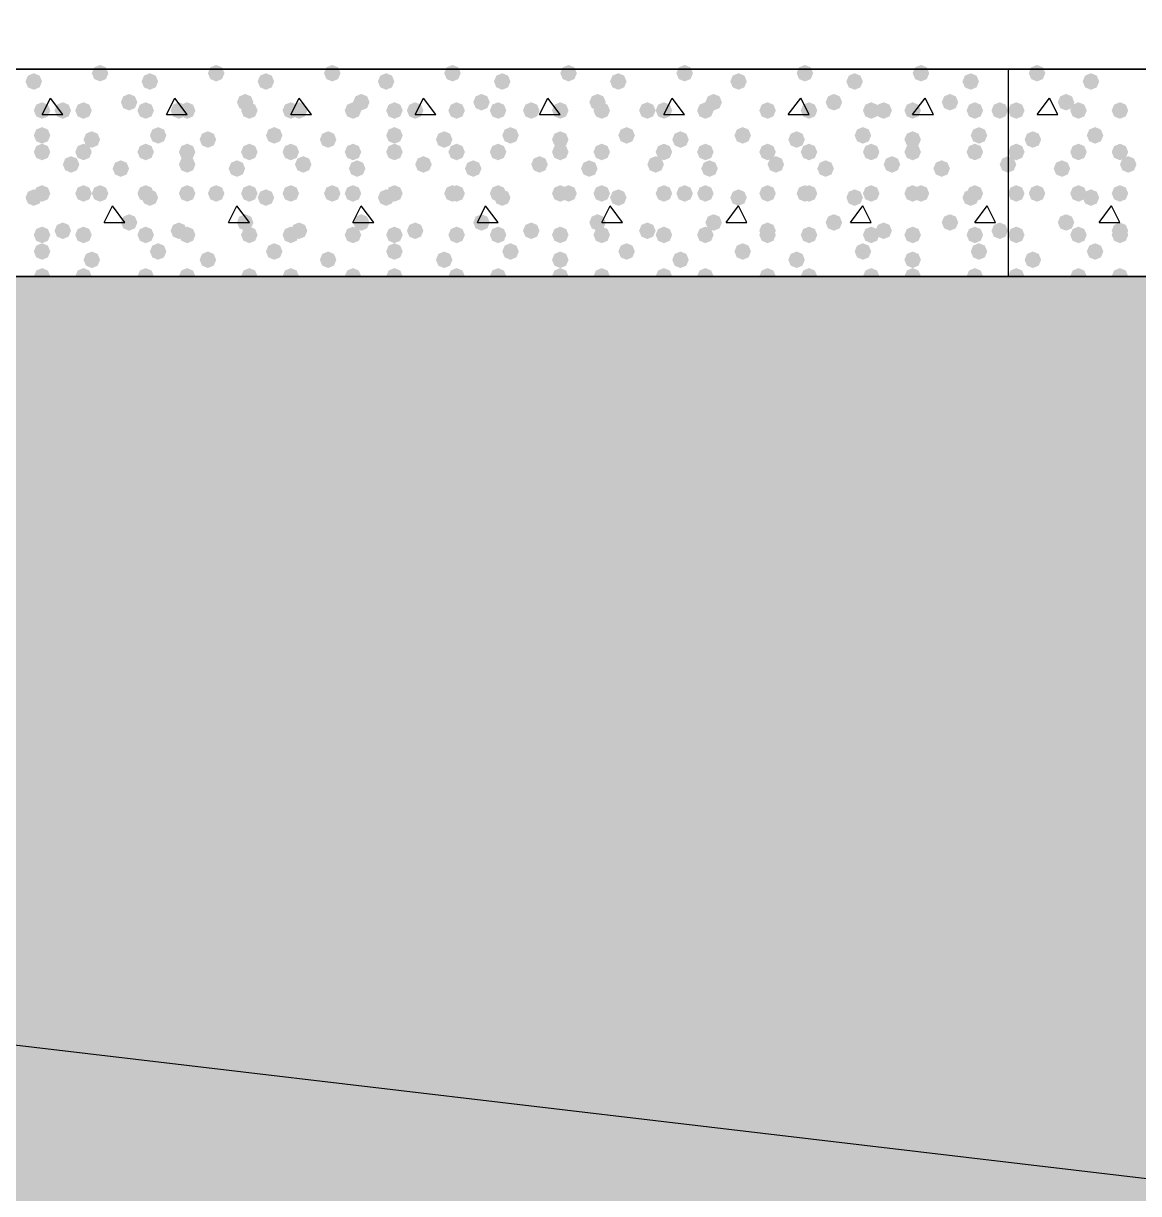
# Model space of a CAD drawing. Header units: millimetres. Extents: x 0 to 420, y 0 to 297.
# Drawn here: x 106.28 to 117.67, y 117.55 to 129.5 of the extents above; entities that cross this region are included whole.
import ezdxf

# ---------------------------------------------------------------- set-up
doc = ezdxf.new("R2010")
doc.units = ezdxf.units.MM
doc.layers.get('0').update_dxf_attribs({"linetype": 'CONTINUOUS'})

msp = doc.modelspace()

# ---------------------------------------------------------------- hatches: boundary and pattern name
at = {"true_color": 0x000008}
for points in [[(107.145667, 128.989667), (107.120796, 128.929871), (107.061, 128.905), (107.001204, 128.929871), (106.976333, 128.989667), (107.001204, 129.049462), (107.061, 129.074333), (107.120796, 129.049463)], [(108.331, 128.989667), (108.306129, 128.929871), (108.246333, 128.905), (108.186537, 128.929871), (108.161667, 128.989667), (108.186537, 129.049462), (108.246333, 129.074333), (108.306129, 129.049463)], [(109.516333, 128.989667), (109.491463, 128.929871), (109.431667, 128.905), (109.371871, 128.929871), (109.347, 128.989667), (109.371871, 129.049462), (109.431667, 129.074333), (109.491462, 129.049463)], [(110.744, 128.989667), (110.719129, 128.929871), (110.659333, 128.905), (110.599538, 128.929871), (110.574667, 128.989667), (110.599537, 129.049462), (110.659333, 129.074333), (110.719129, 129.049463)], [(111.929333, 128.989667), (111.904462, 128.929871), (111.844667, 128.905), (111.784871, 128.929871), (111.76, 128.989667), (111.784871, 129.049462), (111.844667, 129.074333), (111.904462, 129.049463)], [(113.114667, 128.989667), (113.089796, 128.929871), (113.03, 128.905), (112.970204, 128.929871), (112.945333, 128.989667), (112.970204, 129.049462), (113.03, 129.074333), (113.089796, 129.049463)], [(114.342333, 128.989667), (114.317463, 128.929871), (114.257667, 128.905), (114.197871, 128.929871), (114.173, 128.989667), (114.197871, 129.049462), (114.257667, 129.074333), (114.317462, 129.049463)], [(115.527667, 128.989667), (115.502796, 128.929871), (115.443, 128.905), (115.383204, 128.929871), (115.358333, 128.989667), (115.383204, 129.049462), (115.443, 129.074333), (115.502796, 129.049463)], [(106.468333, 128.905), (106.443463, 128.845204), (106.383667, 128.820333), (106.323871, 128.845204), (106.299, 128.905), (106.323871, 128.964796), (106.383667, 128.989667), (106.443462, 128.964796)], [(107.653667, 128.905), (107.628796, 128.845204), (107.569, 128.820333), (107.509204, 128.845204), (107.484333, 128.905), (107.509204, 128.964796), (107.569, 128.989667), (107.628796, 128.964796)], [(108.839, 128.905), (108.814129, 128.845204), (108.754333, 128.820333), (108.694538, 128.845204), (108.669667, 128.905), (108.694537, 128.964796), (108.754333, 128.989667), (108.814129, 128.964796)], [(110.066667, 128.905), (110.041796, 128.845204), (109.982, 128.820333), (109.922204, 128.845204), (109.897333, 128.905), (109.922204, 128.964796), (109.982, 128.989667), (110.041796, 128.964796)], [(111.252, 128.905), (111.227129, 128.845204), (111.167333, 128.820333), (111.107538, 128.845204), (111.082667, 128.905), (111.107537, 128.964796), (111.167333, 128.989667), (111.227129, 128.964796)], [(112.437333, 128.905), (112.412463, 128.845204), (112.352667, 128.820333), (112.292871, 128.845204), (112.268, 128.905), (112.292871, 128.964796), (112.352667, 128.989667), (112.412462, 128.964796)], [(113.665, 128.905), (113.640129, 128.845204), (113.580333, 128.820333), (113.520538, 128.845204), (113.495667, 128.905), (113.520537, 128.964796), (113.580333, 128.989667), (113.640129, 128.964796)], [(114.850333, 128.905), (114.825463, 128.845204), (114.765667, 128.820333), (114.705871, 128.845204), (114.681, 128.905), (114.705871, 128.964796), (114.765667, 128.989667), (114.825462, 128.964796)], [(116.035667, 128.905), (116.010796, 128.845204), (115.951, 128.820333), (115.891204, 128.845204), (115.866333, 128.905), (115.891204, 128.964796), (115.951, 128.989667), (116.010796, 128.964796)], [(106.553, 128.608667), (106.528129, 128.548871), (106.468333, 128.524), (106.408537, 128.548871), (106.383667, 128.608667), (106.408537, 128.668462), (106.468333, 128.693333), (106.528129, 128.668463)], [(106.764667, 128.608667), (106.739796, 128.548871), (106.68, 128.524), (106.620204, 128.548871), (106.595333, 128.608667), (106.620204, 128.668462), (106.68, 128.693333), (106.739796, 128.668463)], [(106.976333, 128.608667), (106.951462, 128.548871), (106.891667, 128.524), (106.831871, 128.548871), (106.807, 128.608667), (106.831871, 128.668462), (106.891667, 128.693333), (106.951462, 128.668463)], [(107.442, 128.693333), (107.417129, 128.633537), (107.357333, 128.608667), (107.297538, 128.633537), (107.272667, 128.693333), (107.297537, 128.753129), (107.357333, 128.778), (107.417129, 128.753129)], [(107.611333, 128.608667), (107.586463, 128.548871), (107.526667, 128.524), (107.466871, 128.548871), (107.442, 128.608667), (107.466871, 128.668462), (107.526667, 128.693333), (107.586462, 128.668463)], [(107.95, 128.608667), (107.925129, 128.548871), (107.865333, 128.524), (107.805538, 128.548871), (107.780667, 128.608667), (107.805537, 128.668462), (107.865333, 128.693333), (107.925129, 128.668463)], [(108.034667, 128.608667), (108.009796, 128.548871), (107.95, 128.524), (107.890204, 128.548871), (107.865333, 128.608667), (107.890204, 128.668462), (107.95, 128.693333), (108.009796, 128.668463)], [(108.627333, 128.693333), (108.602463, 128.633537), (108.542667, 128.608667), (108.482871, 128.633537), (108.458, 128.693333), (108.482871, 128.753129), (108.542667, 128.778), (108.602462, 128.753129)], [(108.669667, 128.608667), (108.644796, 128.548871), (108.585, 128.524), (108.525204, 128.548871), (108.500333, 128.608667), (108.525204, 128.668462), (108.585, 128.693333), (108.644796, 128.668463)], [(109.093, 128.608667), (109.068129, 128.548871), (109.008333, 128.524), (108.948538, 128.548871), (108.923667, 128.608667), (108.948537, 128.668462), (109.008333, 128.693333), (109.068129, 128.668463)], [(109.177667, 128.608667), (109.152796, 128.548871), (109.093, 128.524), (109.033204, 128.548871), (109.008333, 128.608667), (109.033204, 128.668462), (109.093, 128.693333), (109.152796, 128.668463)], [(109.728, 128.608667), (109.703129, 128.548871), (109.643333, 128.524), (109.583537, 128.548871), (109.558667, 128.608667), (109.583537, 128.668462), (109.643333, 128.693333), (109.703129, 128.668463)], [(109.812667, 128.693333), (109.787796, 128.633537), (109.728, 128.608667), (109.668204, 128.633537), (109.643333, 128.693333), (109.668204, 128.753129), (109.728, 128.778), (109.787796, 128.753129)], [(110.151333, 128.608667), (110.126462, 128.548871), (110.066667, 128.524), (110.006871, 128.548871), (109.982, 128.608667), (110.006871, 128.668462), (110.066667, 128.693333), (110.126462, 128.668463)], [(110.363, 128.608667), (110.338129, 128.548871), (110.278333, 128.524), (110.218538, 128.548871), (110.193667, 128.608667), (110.218537, 128.668462), (110.278333, 128.693333), (110.338129, 128.668463)], [(110.786333, 128.608667), (110.761462, 128.548871), (110.701667, 128.524), (110.641871, 128.548871), (110.617, 128.608667), (110.641871, 128.668462), (110.701667, 128.693333), (110.761462, 128.668463)], [(111.040333, 128.693333), (111.015463, 128.633537), (110.955667, 128.608667), (110.895871, 128.633537), (110.871, 128.693333), (110.895871, 128.753129), (110.955667, 128.778), (111.015462, 128.753129)], [(111.209667, 128.608667), (111.184796, 128.548871), (111.125, 128.524), (111.065204, 128.548871), (111.040333, 128.608667), (111.065204, 128.668462), (111.125, 128.693333), (111.184796, 128.668463)], [(111.548333, 128.608667), (111.523463, 128.548871), (111.463667, 128.524), (111.403871, 128.548871), (111.379, 128.608667), (111.403871, 128.668462), (111.463667, 128.693333), (111.523462, 128.668463)], [(111.844667, 128.608667), (111.819796, 128.548871), (111.76, 128.524), (111.700204, 128.548871), (111.675333, 128.608667), (111.700204, 128.668462), (111.76, 128.693333), (111.819796, 128.668463)], [(112.225667, 128.693333), (112.200796, 128.633537), (112.141, 128.608667), (112.081204, 128.633537), (112.056333, 128.693333), (112.081204, 128.753129), (112.141, 128.778), (112.200796, 128.753129)], [(112.268, 128.608667), (112.243129, 128.548871), (112.183333, 128.524), (112.123538, 128.548871), (112.098667, 128.608667), (112.123537, 128.668462), (112.183333, 128.693333), (112.243129, 128.668463)], [(112.733667, 128.608667), (112.708796, 128.548871), (112.649, 128.524), (112.589204, 128.548871), (112.564333, 128.608667), (112.589204, 128.668462), (112.649, 128.693333), (112.708796, 128.668463)], [(112.903, 128.608667), (112.878129, 128.548871), (112.818333, 128.524), (112.758537, 128.548871), (112.733667, 128.608667), (112.758537, 128.668462), (112.818333, 128.693333), (112.878129, 128.668463)], [(113.326333, 128.608667), (113.301463, 128.548871), (113.241667, 128.524), (113.181871, 128.548871), (113.157, 128.608667), (113.181871, 128.668462), (113.241667, 128.693333), (113.301462, 128.668463)], [(113.411, 128.693333), (113.386129, 128.633537), (113.326333, 128.608667), (113.266537, 128.633537), (113.241667, 128.693333), (113.266537, 128.753129), (113.326333, 128.778), (113.386129, 128.753129)], [(113.961333, 128.608667), (113.936462, 128.548871), (113.876667, 128.524), (113.816871, 128.548871), (113.792, 128.608667), (113.816871, 128.668462), (113.876667, 128.693333), (113.936462, 128.668463)], [(113.961333, 128.608667), (113.936462, 128.548871), (113.876667, 128.524), (113.816871, 128.548871), (113.792, 128.608667), (113.816871, 128.668462), (113.876667, 128.693333), (113.936462, 128.668463)], [(114.384667, 128.608667), (114.359796, 128.548871), (114.3, 128.524), (114.240204, 128.548871), (114.215333, 128.608667), (114.240204, 128.668462), (114.3, 128.693333), (114.359796, 128.668463)], [(114.638667, 128.693333), (114.613796, 128.633537), (114.554, 128.608667), (114.494204, 128.633537), (114.469333, 128.693333), (114.494204, 128.753129), (114.554, 128.778), (114.613796, 128.753129)], [(115.019667, 128.608667), (114.994796, 128.548871), (114.935, 128.524), (114.875204, 128.548871), (114.850333, 128.608667), (114.875204, 128.668462), (114.935, 128.693333), (114.994796, 128.668463)], [(115.146667, 128.608667), (115.121796, 128.548871), (115.062, 128.524), (115.002204, 128.548871), (114.977333, 128.608667), (115.002204, 128.668462), (115.062, 128.693333), (115.121796, 128.668463)], [(115.443, 128.608667), (115.418129, 128.548871), (115.358333, 128.524), (115.298537, 128.548871), (115.273667, 128.608667), (115.298537, 128.668462), (115.358333, 128.693333), (115.418129, 128.668463)], [(115.824, 128.693333), (115.799129, 128.633537), (115.739333, 128.608667), (115.679538, 128.633537), (115.654667, 128.693333), (115.679537, 128.753129), (115.739333, 128.778), (115.799129, 128.753129)], [(116.078, 128.608667), (116.053129, 128.548871), (115.993333, 128.524), (115.933538, 128.548871), (115.908667, 128.608667), (115.933537, 128.668462), (115.993333, 128.693333), (116.053129, 128.668463)], [(116.332, 128.608667), (116.307129, 128.548871), (116.247333, 128.524), (116.187538, 128.548871), (116.162667, 128.608667), (116.187537, 128.668462), (116.247333, 128.693333), (116.307129, 128.668463)], [(106.553, 128.354667), (106.528129, 128.294871), (106.468333, 128.27), (106.408537, 128.294871), (106.383667, 128.354667), (106.408537, 128.414462), (106.468333, 128.439333), (106.528129, 128.414463)], [(107.738333, 128.354667), (107.713463, 128.294871), (107.653667, 128.27), (107.593871, 128.294871), (107.569, 128.354667), (107.593871, 128.414462), (107.653667, 128.439333), (107.713462, 128.414463)], [(108.923667, 128.354667), (108.898796, 128.294871), (108.839, 128.27), (108.779204, 128.294871), (108.754333, 128.354667), (108.779204, 128.414462), (108.839, 128.439333), (108.898796, 128.414463)], [(110.151333, 128.354667), (110.126462, 128.294871), (110.066667, 128.27), (110.006871, 128.294871), (109.982, 128.354667), (110.006871, 128.414462), (110.066667, 128.439333), (110.126462, 128.414463)], [(111.336667, 128.354667), (111.311796, 128.294871), (111.252, 128.27), (111.192204, 128.294871), (111.167333, 128.354667), (111.192204, 128.414462), (111.252, 128.439333), (111.311796, 128.414463)], [(112.522, 128.354667), (112.497129, 128.294871), (112.437333, 128.27), (112.377538, 128.294871), (112.352667, 128.354667), (112.377537, 128.414462), (112.437333, 128.439333), (112.497129, 128.414463)], [(113.707333, 128.354667), (113.682463, 128.294871), (113.622667, 128.27), (113.562871, 128.294871), (113.538, 128.354667), (113.562871, 128.414462), (113.622667, 128.439333), (113.682462, 128.414463)], [(114.935, 128.354667), (114.910129, 128.294871), (114.850333, 128.27), (114.790538, 128.294871), (114.765667, 128.354667), (114.790537, 128.414462), (114.850333, 128.439333), (114.910129, 128.414463)], [(116.120333, 128.354667), (116.095463, 128.294871), (116.035667, 128.27), (115.975871, 128.294871), (115.951, 128.354667), (115.975871, 128.414462), (116.035667, 128.439333), (116.095462, 128.414463)], [(107.061, 128.312333), (107.036129, 128.252537), (106.976333, 128.227667), (106.916537, 128.252537), (106.891667, 128.312333), (106.916537, 128.372129), (106.976333, 128.397), (107.036129, 128.372129)], [(108.246333, 128.312333), (108.221463, 128.252537), (108.161667, 128.227667), (108.101871, 128.252537), (108.077, 128.312333), (108.101871, 128.372129), (108.161667, 128.397), (108.221462, 128.372129)], [(109.474, 128.312333), (109.449129, 128.252537), (109.389333, 128.227667), (109.329538, 128.252537), (109.304667, 128.312333), (109.329537, 128.372129), (109.389333, 128.397), (109.449129, 128.372129)], [(110.659333, 128.312333), (110.634462, 128.252537), (110.574667, 128.227667), (110.514871, 128.252537), (110.49, 128.312333), (110.514871, 128.372129), (110.574667, 128.397), (110.634462, 128.372129)], [(111.844667, 128.312333), (111.819796, 128.252537), (111.76, 128.227667), (111.700204, 128.252537), (111.675333, 128.312333), (111.700204, 128.372129), (111.76, 128.397), (111.819796, 128.372129)], [(113.072333, 128.312333), (113.047463, 128.252537), (112.987667, 128.227667), (112.927871, 128.252537), (112.903, 128.312333), (112.927871, 128.372129), (112.987667, 128.397), (113.047462, 128.372129)], [(114.257667, 128.312333), (114.232796, 128.252537), (114.173, 128.227667), (114.113204, 128.252537), (114.088333, 128.312333), (114.113204, 128.372129), (114.173, 128.397), (114.232796, 128.372129)], [(115.443, 128.312333), (115.418129, 128.252537), (115.358333, 128.227667), (115.298537, 128.252537), (115.273667, 128.312333), (115.298537, 128.372129), (115.358333, 128.397), (115.418129, 128.372129)], [(106.553, 128.185333), (106.528129, 128.125538), (106.468333, 128.100667), (106.408537, 128.125538), (106.383667, 128.185333), (106.408537, 128.245129), (106.468333, 128.27), (106.528129, 128.245129)], [(106.976333, 128.185333), (106.951462, 128.125538), (106.891667, 128.100667), (106.831871, 128.125538), (106.807, 128.185333), (106.831871, 128.245129), (106.891667, 128.27), (106.951462, 128.245129)], [(107.611333, 128.185333), (107.586463, 128.125538), (107.526667, 128.100667), (107.466871, 128.125538), (107.442, 128.185333), (107.466871, 128.245129), (107.526667, 128.27), (107.586462, 128.245129)], [(108.034667, 128.185333), (108.009796, 128.125538), (107.95, 128.100667), (107.890204, 128.125538), (107.865333, 128.185333), (107.890204, 128.245129), (107.95, 128.27), (108.009796, 128.245129)], [(108.669667, 128.185333), (108.644796, 128.125538), (108.585, 128.100667), (108.525204, 128.125538), (108.500333, 128.185333), (108.525204, 128.245129), (108.585, 128.27), (108.644796, 128.245129)], [(109.093, 128.185333), (109.068129, 128.125538), (109.008333, 128.100667), (108.948538, 128.125538), (108.923667, 128.185333), (108.948537, 128.245129), (109.008333, 128.27), (109.068129, 128.245129)], [(109.728, 128.185333), (109.703129, 128.125538), (109.643333, 128.100667), (109.583537, 128.125538), (109.558667, 128.185333), (109.583537, 128.245129), (109.643333, 128.27), (109.703129, 128.245129)], [(110.151333, 128.185333), (110.126462, 128.125538), (110.066667, 128.100667), (110.006871, 128.125538), (109.982, 128.185333), (110.006871, 128.245129), (110.066667, 128.27), (110.126462, 128.245129)], [(110.786333, 128.185333), (110.761462, 128.125538), (110.701667, 128.100667), (110.641871, 128.125538), (110.617, 128.185333), (110.641871, 128.245129), (110.701667, 128.27), (110.761462, 128.245129)], [(111.209667, 128.185333), (111.184796, 128.125538), (111.125, 128.100667), (111.065204, 128.125538), (111.040333, 128.185333), (111.065204, 128.245129), (111.125, 128.27), (111.184796, 128.245129)], [(111.844667, 128.185333), (111.819796, 128.125538), (111.76, 128.100667), (111.700204, 128.125538), (111.675333, 128.185333), (111.700204, 128.245129), (111.76, 128.27), (111.819796, 128.245129)], [(112.268, 128.185333), (112.243129, 128.125538), (112.183333, 128.100667), (112.123538, 128.125538), (112.098667, 128.185333), (112.123537, 128.245129), (112.183333, 128.27), (112.243129, 128.245129)], [(112.903, 128.185333), (112.878129, 128.125538), (112.818333, 128.100667), (112.758537, 128.125538), (112.733667, 128.185333), (112.758537, 128.245129), (112.818333, 128.27), (112.878129, 128.245129)], [(113.326333, 128.185333), (113.301463, 128.125538), (113.241667, 128.100667), (113.181871, 128.125538), (113.157, 128.185333), (113.181871, 128.245129), (113.241667, 128.27), (113.301462, 128.245129)], [(113.961333, 128.185333), (113.936462, 128.125538), (113.876667, 128.100667), (113.816871, 128.125538), (113.792, 128.185333), (113.816871, 128.245129), (113.876667, 128.27), (113.936462, 128.245129)], [(114.384667, 128.185333), (114.359796, 128.125538), (114.3, 128.100667), (114.240204, 128.125538), (114.215333, 128.185333), (114.240204, 128.245129), (114.3, 128.27), (114.359796, 128.245129)], [(115.019667, 128.185333), (114.994796, 128.125538), (114.935, 128.100667), (114.875204, 128.125538), (114.850333, 128.185333), (114.875204, 128.245129), (114.935, 128.27), (114.994796, 128.245129)], [(115.443, 128.185333), (115.418129, 128.125538), (115.358333, 128.100667), (115.298537, 128.125538), (115.273667, 128.185333), (115.298537, 128.245129), (115.358333, 128.27), (115.418129, 128.245129)], [(116.078, 128.185333), (116.053129, 128.125538), (115.993333, 128.100667), (115.933538, 128.125538), (115.908667, 128.185333), (115.933537, 128.245129), (115.993333, 128.27), (116.053129, 128.245129)], [(106.849333, 128.058333), (106.824462, 127.998538), (106.764667, 127.973667), (106.704871, 127.998538), (106.68, 128.058333), (106.704871, 128.118129), (106.764667, 128.143), (106.824462, 128.118129)], [(107.357333, 128.016), (107.332463, 127.956204), (107.272667, 127.931333), (107.212871, 127.956204), (107.188, 128.016), (107.212871, 128.075796), (107.272667, 128.100667), (107.332462, 128.075796)], [(108.034667, 128.058333), (108.009796, 127.998538), (107.95, 127.973667), (107.890204, 127.998538), (107.865333, 128.058333), (107.890204, 128.118129), (107.95, 128.143), (108.009796, 128.118129)], [(108.542667, 128.016), (108.517796, 127.956204), (108.458, 127.931333), (108.398204, 127.956204), (108.373333, 128.016), (108.398204, 128.075796), (108.458, 128.100667), (108.517796, 128.075796)], [(109.22, 128.058333), (109.195129, 127.998538), (109.135333, 127.973667), (109.075538, 127.998538), (109.050667, 128.058333), (109.075537, 128.118129), (109.135333, 128.143), (109.195129, 128.118129)], [(109.770333, 128.016), (109.745463, 127.956204), (109.685667, 127.931333), (109.625871, 127.956204), (109.601, 128.016), (109.625871, 128.075796), (109.685667, 128.100667), (109.745462, 128.075796)], [(110.447667, 128.058333), (110.422796, 127.998538), (110.363, 127.973667), (110.303204, 127.998538), (110.278333, 128.058333), (110.303204, 128.118129), (110.363, 128.143), (110.422796, 128.118129)], [(110.955667, 128.016), (110.930796, 127.956204), (110.871, 127.931333), (110.811204, 127.956204), (110.786333, 128.016), (110.811204, 128.075796), (110.871, 128.100667), (110.930796, 128.075796)], [(111.633, 128.058333), (111.608129, 127.998538), (111.548333, 127.973667), (111.488537, 127.998538), (111.463667, 128.058333), (111.488537, 128.118129), (111.548333, 128.143), (111.608129, 128.118129)], [(112.141, 128.016), (112.116129, 127.956204), (112.056333, 127.931333), (111.996537, 127.956204), (111.971667, 128.016), (111.996537, 128.075796), (112.056333, 128.100667), (112.116129, 128.075796)], [(112.818333, 128.058333), (112.793463, 127.998538), (112.733667, 127.973667), (112.673871, 127.998538), (112.649, 128.058333), (112.673871, 128.118129), (112.733667, 128.143), (112.793462, 128.118129)], [(113.368667, 128.016), (113.343796, 127.956204), (113.284, 127.931333), (113.224204, 127.956204), (113.199333, 128.016), (113.224204, 128.075796), (113.284, 128.100667), (113.343796, 128.075796)], [(114.046, 128.058333), (114.021129, 127.998538), (113.961333, 127.973667), (113.901537, 127.998538), (113.876667, 128.058333), (113.901537, 128.118129), (113.961333, 128.143), (114.021129, 128.118129)], [(114.554, 128.016), (114.529129, 127.956204), (114.469333, 127.931333), (114.409538, 127.956204), (114.384667, 128.016), (114.409537, 128.075796), (114.469333, 128.100667), (114.529129, 128.075796)], [(115.231333, 128.058333), (115.206463, 127.998538), (115.146667, 127.973667), (115.086871, 127.998538), (115.062, 128.058333), (115.086871, 128.118129), (115.146667, 128.143), (115.206462, 128.118129)], [(115.739333, 128.016), (115.714462, 127.956204), (115.654667, 127.931333), (115.594871, 127.956204), (115.57, 128.016), (115.594871, 128.075796), (115.654667, 128.100667), (115.714462, 128.075796)], [(116.416667, 128.058333), (116.391796, 127.998538), (116.332, 127.973667), (116.272204, 127.998538), (116.247333, 128.058333), (116.272204, 128.118129), (116.332, 128.143), (116.391796, 128.118129)], [(106.553, 127.762), (106.528129, 127.702204), (106.468333, 127.677333), (106.408537, 127.702204), (106.383667, 127.762), (106.408537, 127.821796), (106.468333, 127.846667), (106.528129, 127.821796)], [(106.976333, 127.762), (106.951462, 127.702204), (106.891667, 127.677333), (106.831871, 127.702204), (106.807, 127.762), (106.831871, 127.821796), (106.891667, 127.846667), (106.951462, 127.821796)], [(107.145667, 127.762), (107.120796, 127.702204), (107.061, 127.677333), (107.001204, 127.702204), (106.976333, 127.762), (107.001204, 127.821796), (107.061, 127.846667), (107.120796, 127.821796)], [(107.611333, 127.762), (107.586463, 127.702204), (107.526667, 127.677333), (107.466871, 127.702204), (107.442, 127.762), (107.466871, 127.821796), (107.526667, 127.846667), (107.586462, 127.821796)], [(108.034667, 127.762), (108.009796, 127.702204), (107.95, 127.677333), (107.890204, 127.702204), (107.865333, 127.762), (107.890204, 127.821796), (107.95, 127.846667), (108.009796, 127.821796)], [(108.331, 127.762), (108.306129, 127.702204), (108.246333, 127.677333), (108.186537, 127.702204), (108.161667, 127.762), (108.186537, 127.821796), (108.246333, 127.846667), (108.306129, 127.821796)], [(108.669667, 127.762), (108.644796, 127.702204), (108.585, 127.677333), (108.525204, 127.702204), (108.500333, 127.762), (108.525204, 127.821796), (108.585, 127.846667), (108.644796, 127.821796)], [(109.093, 127.762), (109.068129, 127.702204), (109.008333, 127.677333), (108.948538, 127.702204), (108.923667, 127.762), (108.948537, 127.821796), (109.008333, 127.846667), (109.068129, 127.821796)], [(109.516333, 127.762), (109.491463, 127.702204), (109.431667, 127.677333), (109.371871, 127.702204), (109.347, 127.762), (109.371871, 127.821796), (109.431667, 127.846667), (109.491462, 127.821796)], [(109.728, 127.762), (109.703129, 127.702204), (109.643333, 127.677333), (109.583537, 127.702204), (109.558667, 127.762), (109.583537, 127.821796), (109.643333, 127.846667), (109.703129, 127.821796)], [(110.151333, 127.762), (110.126462, 127.702204), (110.066667, 127.677333), (110.006871, 127.702204), (109.982, 127.762), (110.006871, 127.821796), (110.066667, 127.846667), (110.126462, 127.821796)], [(110.744, 127.762), (110.719129, 127.702204), (110.659333, 127.677333), (110.599538, 127.702204), (110.574667, 127.762), (110.599537, 127.821796), (110.659333, 127.846667), (110.719129, 127.821796)], [(110.786333, 127.762), (110.761462, 127.702204), (110.701667, 127.677333), (110.641871, 127.702204), (110.617, 127.762), (110.641871, 127.821796), (110.701667, 127.846667), (110.761462, 127.821796)], [(111.209667, 127.762), (111.184796, 127.702204), (111.125, 127.677333), (111.065204, 127.702204), (111.040333, 127.762), (111.065204, 127.821796), (111.125, 127.846667), (111.184796, 127.821796)], [(111.844667, 127.762), (111.819796, 127.702204), (111.76, 127.677333), (111.700204, 127.702204), (111.675333, 127.762), (111.700204, 127.821796), (111.76, 127.846667), (111.819796, 127.821796)], [(111.929333, 127.762), (111.904462, 127.702204), (111.844667, 127.677333), (111.784871, 127.702204), (111.76, 127.762), (111.784871, 127.821796), (111.844667, 127.846667), (111.904462, 127.821796)], [(112.268, 127.762), (112.243129, 127.702204), (112.183333, 127.677333), (112.123538, 127.702204), (112.098667, 127.762), (112.123537, 127.821796), (112.183333, 127.846667), (112.243129, 127.821796)], [(112.903, 127.762), (112.878129, 127.702204), (112.818333, 127.677333), (112.758537, 127.702204), (112.733667, 127.762), (112.758537, 127.821796), (112.818333, 127.846667), (112.878129, 127.821796)], [(113.114667, 127.762), (113.089796, 127.702204), (113.03, 127.677333), (112.970204, 127.702204), (112.945333, 127.762), (112.970204, 127.821796), (113.03, 127.846667), (113.089796, 127.821796)], [(113.326333, 127.762), (113.301463, 127.702204), (113.241667, 127.677333), (113.181871, 127.702204), (113.157, 127.762), (113.181871, 127.821796), (113.241667, 127.846667), (113.301462, 127.821796)], [(113.961333, 127.762), (113.936462, 127.702204), (113.876667, 127.677333), (113.816871, 127.702204), (113.792, 127.762), (113.816871, 127.821796), (113.876667, 127.846667), (113.936462, 127.821796)], [(114.342333, 127.762), (114.317463, 127.702204), (114.257667, 127.677333), (114.197871, 127.702204), (114.173, 127.762), (114.197871, 127.821796), (114.257667, 127.846667), (114.317462, 127.821796)], [(114.384667, 127.762), (114.359796, 127.702204), (114.3, 127.677333), (114.240204, 127.702204), (114.215333, 127.762), (114.240204, 127.821796), (114.3, 127.846667), (114.359796, 127.821796)], [(115.019667, 127.762), (114.994796, 127.702204), (114.935, 127.677333), (114.875204, 127.702204), (114.850333, 127.762), (114.875204, 127.821796), (114.935, 127.846667), (114.994796, 127.821796)], [(115.443, 127.762), (115.418129, 127.702204), (115.358333, 127.677333), (115.298537, 127.702204), (115.273667, 127.762), (115.298537, 127.821796), (115.358333, 127.846667), (115.418129, 127.821796)], [(115.527667, 127.762), (115.502796, 127.702204), (115.443, 127.677333), (115.383204, 127.702204), (115.358333, 127.762), (115.383204, 127.821796), (115.443, 127.846667), (115.502796, 127.821796)], [(116.078, 127.762), (116.053129, 127.702204), (115.993333, 127.677333), (115.933538, 127.702204), (115.908667, 127.762), (115.933537, 127.821796), (115.993333, 127.846667), (116.053129, 127.821796)], [(106.468333, 127.719667), (106.443463, 127.659871), (106.383667, 127.635), (106.323871, 127.659871), (106.299, 127.719667), (106.323871, 127.779462), (106.383667, 127.804333), (106.443462, 127.779463)], [(107.653667, 127.719667), (107.628796, 127.659871), (107.569, 127.635), (107.509204, 127.659871), (107.484333, 127.719667), (107.509204, 127.779462), (107.569, 127.804333), (107.628796, 127.779463)], [(108.839, 127.719667), (108.814129, 127.659871), (108.754333, 127.635), (108.694538, 127.659871), (108.669667, 127.719667), (108.694537, 127.779462), (108.754333, 127.804333), (108.814129, 127.779463)], [(110.066667, 127.719667), (110.041796, 127.659871), (109.982, 127.635), (109.922204, 127.659871), (109.897333, 127.719667), (109.922204, 127.779462), (109.982, 127.804333), (110.041796, 127.779463)], [(111.252, 127.719667), (111.227129, 127.659871), (111.167333, 127.635), (111.107538, 127.659871), (111.082667, 127.719667), (111.107537, 127.779462), (111.167333, 127.804333), (111.227129, 127.779463)], [(112.437333, 127.719667), (112.412463, 127.659871), (112.352667, 127.635), (112.292871, 127.659871), (112.268, 127.719667), (112.292871, 127.779462), (112.352667, 127.804333), (112.412462, 127.779463)], [(113.665, 127.719667), (113.640129, 127.659871), (113.580333, 127.635), (113.520538, 127.659871), (113.495667, 127.719667), (113.520537, 127.779462), (113.580333, 127.804333), (113.640129, 127.779463)], [(114.850333, 127.719667), (114.825463, 127.659871), (114.765667, 127.635), (114.705871, 127.659871), (114.681, 127.719667), (114.705871, 127.779462), (114.765667, 127.804333), (114.825462, 127.779463)], [(116.035667, 127.719667), (116.010796, 127.659871), (115.951, 127.635), (115.891204, 127.659871), (115.866333, 127.719667), (115.891204, 127.779462), (115.951, 127.804333), (116.010796, 127.779463)], [(107.442, 127.465667), (107.417129, 127.405871), (107.357333, 127.381), (107.297538, 127.405871), (107.272667, 127.465667), (107.297537, 127.525462), (107.357333, 127.550333), (107.417129, 127.525463)], [(108.627333, 127.465667), (108.602463, 127.405871), (108.542667, 127.381), (108.482871, 127.405871), (108.458, 127.465667), (108.482871, 127.525462), (108.542667, 127.550333), (108.602462, 127.525463)], [(109.812667, 127.465667), (109.787796, 127.405871), (109.728, 127.381), (109.668204, 127.405871), (109.643333, 127.465667), (109.668204, 127.525462), (109.728, 127.550333), (109.787796, 127.525463)], [(111.040333, 127.465667), (111.015463, 127.405871), (110.955667, 127.381), (110.895871, 127.405871), (110.871, 127.465667), (110.895871, 127.525462), (110.955667, 127.550333), (111.015462, 127.525463)], [(112.225667, 127.465667), (112.200796, 127.405871), (112.141, 127.381), (112.081204, 127.405871), (112.056333, 127.465667), (112.081204, 127.525462), (112.141, 127.550333), (112.200796, 127.525463)], [(113.411, 127.465667), (113.386129, 127.405871), (113.326333, 127.381), (113.266537, 127.405871), (113.241667, 127.465667), (113.266537, 127.525462), (113.326333, 127.550333), (113.386129, 127.525463)], [(114.638667, 127.465667), (114.613796, 127.405871), (114.554, 127.381), (114.494204, 127.405871), (114.469333, 127.465667), (114.494204, 127.525462), (114.554, 127.550333), (114.613796, 127.525463)], [(115.824, 127.465667), (115.799129, 127.405871), (115.739333, 127.381), (115.679538, 127.405871), (115.654667, 127.465667), (115.679537, 127.525462), (115.739333, 127.550333), (115.799129, 127.525463)], [(106.553, 127.338667), (106.528129, 127.278871), (106.468333, 127.254), (106.408537, 127.278871), (106.383667, 127.338667), (106.408537, 127.398462), (106.468333, 127.423333), (106.528129, 127.398463)], [(106.764667, 127.381), (106.739796, 127.321204), (106.68, 127.296333), (106.620204, 127.321204), (106.595333, 127.381), (106.620204, 127.440796), (106.68, 127.465667), (106.739796, 127.440796)], [(106.976333, 127.338667), (106.951462, 127.278871), (106.891667, 127.254), (106.831871, 127.278871), (106.807, 127.338667), (106.831871, 127.398462), (106.891667, 127.423333), (106.951462, 127.398463)], [(107.611333, 127.338667), (107.586463, 127.278871), (107.526667, 127.254), (107.466871, 127.278871), (107.442, 127.338667), (107.466871, 127.398462), (107.526667, 127.423333), (107.586462, 127.398463)], [(107.95, 127.381), (107.925129, 127.321204), (107.865333, 127.296333), (107.805538, 127.321204), (107.780667, 127.381), (107.805537, 127.440796), (107.865333, 127.465667), (107.925129, 127.440796)], [(108.034667, 127.338667), (108.009796, 127.278871), (107.95, 127.254), (107.890204, 127.278871), (107.865333, 127.338667), (107.890204, 127.398462), (107.95, 127.423333), (108.009796, 127.398463)], [(108.669667, 127.338667), (108.644796, 127.278871), (108.585, 127.254), (108.525204, 127.278871), (108.500333, 127.338667), (108.525204, 127.398462), (108.585, 127.423333), (108.644796, 127.398463)], [(109.093, 127.338667), (109.068129, 127.278871), (109.008333, 127.254), (108.948538, 127.278871), (108.923667, 127.338667), (108.948537, 127.398462), (109.008333, 127.423333), (109.068129, 127.398463)], [(109.177667, 127.381), (109.152796, 127.321204), (109.093, 127.296333), (109.033204, 127.321204), (109.008333, 127.381), (109.033204, 127.440796), (109.093, 127.465667), (109.152796, 127.440796)], [(109.728, 127.338667), (109.703129, 127.278871), (109.643333, 127.254), (109.583537, 127.278871), (109.558667, 127.338667), (109.583537, 127.398462), (109.643333, 127.423333), (109.703129, 127.398463)], [(110.151333, 127.338667), (110.126462, 127.278871), (110.066667, 127.254), (110.006871, 127.278871), (109.982, 127.338667), (110.006871, 127.398462), (110.066667, 127.423333), (110.126462, 127.398463)], [(110.363, 127.381), (110.338129, 127.321204), (110.278333, 127.296333), (110.218538, 127.321204), (110.193667, 127.381), (110.218537, 127.440796), (110.278333, 127.465667), (110.338129, 127.440796)], [(110.786333, 127.338667), (110.761462, 127.278871), (110.701667, 127.254), (110.641871, 127.278871), (110.617, 127.338667), (110.641871, 127.398462), (110.701667, 127.423333), (110.761462, 127.398463)], [(111.209667, 127.338667), (111.184796, 127.278871), (111.125, 127.254), (111.065204, 127.278871), (111.040333, 127.338667), (111.065204, 127.398462), (111.125, 127.423333), (111.184796, 127.398463)], [(111.548333, 127.381), (111.523463, 127.321204), (111.463667, 127.296333), (111.403871, 127.321204), (111.379, 127.381), (111.403871, 127.440796), (111.463667, 127.465667), (111.523462, 127.440796)], [(111.844667, 127.338667), (111.819796, 127.278871), (111.76, 127.254), (111.700204, 127.278871), (111.675333, 127.338667), (111.700204, 127.398462), (111.76, 127.423333), (111.819796, 127.398463)], [(112.268, 127.338667), (112.243129, 127.278871), (112.183333, 127.254), (112.123538, 127.278871), (112.098667, 127.338667), (112.123537, 127.398462), (112.183333, 127.423333), (112.243129, 127.398463)], [(112.733667, 127.381), (112.708796, 127.321204), (112.649, 127.296333), (112.589204, 127.321204), (112.564333, 127.381), (112.589204, 127.440796), (112.649, 127.465667), (112.708796, 127.440796)], [(112.903, 127.338667), (112.878129, 127.278871), (112.818333, 127.254), (112.758537, 127.278871), (112.733667, 127.338667), (112.758537, 127.398462), (112.818333, 127.423333), (112.878129, 127.398463)], [(113.326333, 127.338667), (113.301463, 127.278871), (113.241667, 127.254), (113.181871, 127.278871), (113.157, 127.338667), (113.181871, 127.398462), (113.241667, 127.423333), (113.301462, 127.398463)], [(113.961333, 127.381), (113.936462, 127.321204), (113.876667, 127.296333), (113.816871, 127.321204), (113.792, 127.381), (113.816871, 127.440796), (113.876667, 127.465667), (113.936462, 127.440796)], [(113.961333, 127.338667), (113.936462, 127.278871), (113.876667, 127.254), (113.816871, 127.278871), (113.792, 127.338667), (113.816871, 127.398462), (113.876667, 127.423333), (113.936462, 127.398463)], [(114.384667, 127.338667), (114.359796, 127.278871), (114.3, 127.254), (114.240204, 127.278871), (114.215333, 127.338667), (114.240204, 127.398462), (114.3, 127.423333), (114.359796, 127.398463)], [(115.019667, 127.338667), (114.994796, 127.278871), (114.935, 127.254), (114.875204, 127.278871), (114.850333, 127.338667), (114.875204, 127.398462), (114.935, 127.423333), (114.994796, 127.398463)], [(115.146667, 127.381), (115.121796, 127.321204), (115.062, 127.296333), (115.002204, 127.321204), (114.977333, 127.381), (115.002204, 127.440796), (115.062, 127.465667), (115.121796, 127.440796)], [(115.443, 127.338667), (115.418129, 127.278871), (115.358333, 127.254), (115.298537, 127.278871), (115.273667, 127.338667), (115.298537, 127.398462), (115.358333, 127.423333), (115.418129, 127.398463)], [(116.078, 127.338667), (116.053129, 127.278871), (115.993333, 127.254), (115.933538, 127.278871), (115.908667, 127.338667), (115.933537, 127.398462), (115.993333, 127.423333), (116.053129, 127.398463)], [(116.332, 127.381), (116.307129, 127.321204), (116.247333, 127.296333), (116.187538, 127.321204), (116.162667, 127.381), (116.187537, 127.440796), (116.247333, 127.465667), (116.307129, 127.440796)], [(106.553, 127.169333), (106.528129, 127.109537), (106.468333, 127.084667), (106.408537, 127.109537), (106.383667, 127.169333), (106.408537, 127.229129), (106.468333, 127.254), (106.528129, 127.229129)], [(107.738333, 127.169333), (107.713463, 127.109537), (107.653667, 127.084667), (107.593871, 127.109537), (107.569, 127.169333), (107.593871, 127.229129), (107.653667, 127.254), (107.713462, 127.229129)], [(108.923667, 127.169333), (108.898796, 127.109537), (108.839, 127.084667), (108.779204, 127.109537), (108.754333, 127.169333), (108.779204, 127.229129), (108.839, 127.254), (108.898796, 127.229129)], [(110.151333, 127.169333), (110.126462, 127.109537), (110.066667, 127.084667), (110.006871, 127.109537), (109.982, 127.169333), (110.006871, 127.229129), (110.066667, 127.254), (110.126462, 127.229129)], [(111.336667, 127.169333), (111.311796, 127.109537), (111.252, 127.084667), (111.192204, 127.109537), (111.167333, 127.169333), (111.192204, 127.229129), (111.252, 127.254), (111.311796, 127.229129)], [(112.522, 127.169333), (112.497129, 127.109537), (112.437333, 127.084667), (112.377538, 127.109537), (112.352667, 127.169333), (112.377537, 127.229129), (112.437333, 127.254), (112.497129, 127.229129)], [(113.707333, 127.169333), (113.682463, 127.109537), (113.622667, 127.084667), (113.562871, 127.109537), (113.538, 127.169333), (113.562871, 127.229129), (113.622667, 127.254), (113.682462, 127.229129)], [(114.935, 127.169333), (114.910129, 127.109537), (114.850333, 127.084667), (114.790538, 127.109537), (114.765667, 127.169333), (114.790537, 127.229129), (114.850333, 127.254), (114.910129, 127.229129)], [(116.120333, 127.169333), (116.095463, 127.109537), (116.035667, 127.084667), (115.975871, 127.109537), (115.951, 127.169333), (115.975871, 127.229129), (116.035667, 127.254), (116.095462, 127.229129)], [(107.061, 127.084667), (107.036129, 127.024871), (106.976333, 127), (106.916537, 127.024871), (106.891667, 127.084667), (106.916537, 127.144462), (106.976333, 127.169333), (107.036129, 127.144463)], [(108.246333, 127.084667), (108.221463, 127.024871), (108.161667, 127), (108.101871, 127.024871), (108.077, 127.084667), (108.101871, 127.144462), (108.161667, 127.169333), (108.221462, 127.144463)], [(109.474, 127.084667), (109.449129, 127.024871), (109.389333, 127), (109.329538, 127.024871), (109.304667, 127.084667), (109.329537, 127.144462), (109.389333, 127.169333), (109.449129, 127.144463)], [(110.659333, 127.084667), (110.634462, 127.024871), (110.574667, 127), (110.514871, 127.024871), (110.49, 127.084667), (110.514871, 127.144462), (110.574667, 127.169333), (110.634462, 127.144463)], [(111.844667, 127.084667), (111.819796, 127.024871), (111.76, 127), (111.700204, 127.024871), (111.675333, 127.084667), (111.700204, 127.144462), (111.76, 127.169333), (111.819796, 127.144463)], [(113.072333, 127.084667), (113.047463, 127.024871), (112.987667, 127), (112.927871, 127.024871), (112.903, 127.084667), (112.927871, 127.144462), (112.987667, 127.169333), (113.047462, 127.144463)], [(114.257667, 127.084667), (114.232796, 127.024871), (114.173, 127), (114.113204, 127.024871), (114.088333, 127.084667), (114.113204, 127.144462), (114.173, 127.169333), (114.232796, 127.144463)], [(115.443, 127.084667), (115.418129, 127.024871), (115.358333, 127), (115.298537, 127.024871), (115.273667, 127.084667), (115.298537, 127.144462), (115.358333, 127.169333), (115.418129, 127.144463)], [(106.553, 126.915333), (106.528129, 126.855538), (106.468333, 126.830667), (106.408537, 126.855538), (106.383667, 126.915333), (106.408537, 126.975129), (106.468333, 127), (106.528129, 126.975129)], [(106.976333, 126.915333), (106.951462, 126.855538), (106.891667, 126.830667), (106.831871, 126.855538), (106.807, 126.915333), (106.831871, 126.975129), (106.891667, 127), (106.951462, 126.975129)], [(107.611333, 126.915333), (107.586463, 126.855538), (107.526667, 126.830667), (107.466871, 126.855538), (107.442, 126.915333), (107.466871, 126.975129), (107.526667, 127), (107.586462, 126.975129)], [(108.034667, 126.915333), (108.009796, 126.855538), (107.95, 126.830667), (107.890204, 126.855538), (107.865333, 126.915333), (107.890204, 126.975129), (107.95, 127), (108.009796, 126.975129)], [(108.669667, 126.915333), (108.644796, 126.855538), (108.585, 126.830667), (108.525204, 126.855538), (108.500333, 126.915333), (108.525204, 126.975129), (108.585, 127), (108.644796, 126.975129)], [(109.093, 126.915333), (109.068129, 126.855538), (109.008333, 126.830667), (108.948538, 126.855538), (108.923667, 126.915333), (108.948537, 126.975129), (109.008333, 127), (109.068129, 126.975129)], [(109.728, 126.915333), (109.703129, 126.855538), (109.643333, 126.830667), (109.583537, 126.855538), (109.558667, 126.915333), (109.583537, 126.975129), (109.643333, 127), (109.703129, 126.975129)], [(110.151333, 126.915333), (110.126462, 126.855538), (110.066667, 126.830667), (110.006871, 126.855538), (109.982, 126.915333), (110.006871, 126.975129), (110.066667, 127), (110.126462, 126.975129)], [(110.786333, 126.915333), (110.761462, 126.855538), (110.701667, 126.830667), (110.641871, 126.855538), (110.617, 126.915333), (110.641871, 126.975129), (110.701667, 127), (110.761462, 126.975129)], [(111.209667, 126.915333), (111.184796, 126.855538), (111.125, 126.830667), (111.065204, 126.855538), (111.040333, 126.915333), (111.065204, 126.975129), (111.125, 127), (111.184796, 126.975129)], [(111.844667, 126.915333), (111.819796, 126.855538), (111.76, 126.830667), (111.700204, 126.855538), (111.675333, 126.915333), (111.700204, 126.975129), (111.76, 127), (111.819796, 126.975129)], [(112.268, 126.915333), (112.243129, 126.855538), (112.183333, 126.830667), (112.123538, 126.855538), (112.098667, 126.915333), (112.123537, 126.975129), (112.183333, 127), (112.243129, 126.975129)], [(112.903, 126.915333), (112.878129, 126.855538), (112.818333, 126.830667), (112.758537, 126.855538), (112.733667, 126.915333), (112.758537, 126.975129), (112.818333, 127), (112.878129, 126.975129)], [(113.326333, 126.915333), (113.301463, 126.855538), (113.241667, 126.830667), (113.181871, 126.855538), (113.157, 126.915333), (113.181871, 126.975129), (113.241667, 127), (113.301462, 126.975129)], [(113.961333, 126.915333), (113.936462, 126.855538), (113.876667, 126.830667), (113.816871, 126.855538), (113.792, 126.915333), (113.816871, 126.975129), (113.876667, 127), (113.936462, 126.975129)], [(114.384667, 126.915333), (114.359796, 126.855538), (114.3, 126.830667), (114.240204, 126.855538), (114.215333, 126.915333), (114.240204, 126.975129), (114.3, 127), (114.359796, 126.975129)], [(115.019667, 126.915333), (114.994796, 126.855538), (114.935, 126.830667), (114.875204, 126.855538), (114.850333, 126.915333), (114.875204, 126.975129), (114.935, 127), (114.994796, 126.975129)], [(115.443, 126.915333), (115.418129, 126.855538), (115.358333, 126.830667), (115.298537, 126.855538), (115.273667, 126.915333), (115.298537, 126.975129), (115.358333, 127), (115.418129, 126.975129)], [(116.078, 126.915333), (116.053129, 126.855538), (115.993333, 126.830667), (115.933538, 126.855538), (115.908667, 126.915333), (115.933537, 126.975129), (115.993333, 127), (116.053129, 126.975129)]]:
    msp.add_hatch(color=0, dxfattribs=at).paths.add_polyline_path(points, flags=0)
at = {"true_color": 0x000007}
for points in [[(116.713, 128.989667), (116.688129, 128.929871), (116.628333, 128.905), (116.568537, 128.929871), (116.543667, 128.989667), (116.568537, 129.049462), (116.628333, 129.074333), (116.688129, 129.049463)], [(117.263333, 128.905), (117.238463, 128.845204), (117.178667, 128.820333), (117.118871, 128.845204), (117.094, 128.905), (117.118871, 128.964796), (117.178667, 128.989667), (117.238462, 128.964796)], [(116.501333, 128.608667), (116.476463, 128.548871), (116.416667, 128.524), (116.356871, 128.548871), (116.332, 128.608667), (116.356871, 128.668462), (116.416667, 128.693333), (116.476462, 128.668463)], [(117.009333, 128.693333), (116.984462, 128.633537), (116.924667, 128.608667), (116.864871, 128.633537), (116.84, 128.693333), (116.864871, 128.753129), (116.924667, 128.778), (116.984462, 128.753129)], [(117.136333, 128.608667), (117.111463, 128.548871), (117.051667, 128.524), (116.991871, 128.548871), (116.967, 128.608667), (116.991871, 128.668462), (117.051667, 128.693333), (117.111462, 128.668463)], [(117.559667, 128.608667), (117.534796, 128.548871), (117.475, 128.524), (117.415204, 128.548871), (117.390333, 128.608667), (117.415204, 128.668462), (117.475, 128.693333), (117.534796, 128.668463)], [(117.559667, 128.608667), (117.534796, 128.548871), (117.475, 128.524), (117.415204, 128.548871), (117.390333, 128.608667), (117.415204, 128.668462), (117.475, 128.693333), (117.534796, 128.668463)], [(117.305667, 128.354667), (117.280796, 128.294871), (117.221, 128.27), (117.161204, 128.294871), (117.136333, 128.354667), (117.161204, 128.414462), (117.221, 128.439333), (117.280796, 128.414463)], [(116.670667, 128.312333), (116.645796, 128.252537), (116.586, 128.227667), (116.526204, 128.252537), (116.501333, 128.312333), (116.526204, 128.372129), (116.586, 128.397), (116.645796, 128.372129)], [(116.501333, 128.185333), (116.476463, 128.125538), (116.416667, 128.100667), (116.356871, 128.125538), (116.332, 128.185333), (116.356871, 128.245129), (116.416667, 128.27), (116.476462, 128.245129)], [(117.136333, 128.185333), (117.111463, 128.125538), (117.051667, 128.100667), (116.991871, 128.125538), (116.967, 128.185333), (116.991871, 128.245129), (117.051667, 128.27), (117.111462, 128.245129)], [(117.559667, 128.185333), (117.534796, 128.125538), (117.475, 128.100667), (117.415204, 128.125538), (117.390333, 128.185333), (117.415204, 128.245129), (117.475, 128.27), (117.534796, 128.245129)], [(116.967, 128.016), (116.942129, 127.956204), (116.882333, 127.931333), (116.822538, 127.956204), (116.797667, 128.016), (116.822537, 128.075796), (116.882333, 128.100667), (116.942129, 128.075796)], [(117.644333, 128.058333), (117.619462, 127.998538), (117.559667, 127.973667), (117.499871, 127.998538), (117.475, 128.058333), (117.499871, 128.118129), (117.559667, 128.143), (117.619462, 128.118129)], [(116.501333, 127.762), (116.476463, 127.702204), (116.416667, 127.677333), (116.356871, 127.702204), (116.332, 127.762), (116.356871, 127.821796), (116.416667, 127.846667), (116.476462, 127.821796)], [(116.713, 127.762), (116.688129, 127.702204), (116.628333, 127.677333), (116.568537, 127.702204), (116.543667, 127.762), (116.568537, 127.821796), (116.628333, 127.846667), (116.688129, 127.821796)], [(117.136333, 127.762), (117.111463, 127.702204), (117.051667, 127.677333), (116.991871, 127.702204), (116.967, 127.762), (116.991871, 127.821796), (117.051667, 127.846667), (117.111462, 127.821796)], [(117.559667, 127.762), (117.534796, 127.702204), (117.475, 127.677333), (117.415204, 127.702204), (117.390333, 127.762), (117.415204, 127.821796), (117.475, 127.846667), (117.534796, 127.821796)], [(117.263333, 127.719667), (117.238463, 127.659871), (117.178667, 127.635), (117.118871, 127.659871), (117.094, 127.719667), (117.118871, 127.779462), (117.178667, 127.804333), (117.238462, 127.779463)], [(117.009333, 127.465667), (116.984462, 127.405871), (116.924667, 127.381), (116.864871, 127.405871), (116.84, 127.465667), (116.864871, 127.525462), (116.924667, 127.550333), (116.984462, 127.525463)], [(116.501333, 127.338667), (116.476463, 127.278871), (116.416667, 127.254), (116.356871, 127.278871), (116.332, 127.338667), (116.356871, 127.398462), (116.416667, 127.423333), (116.476462, 127.398463)], [(117.136333, 127.338667), (117.111463, 127.278871), (117.051667, 127.254), (116.991871, 127.278871), (116.967, 127.338667), (116.991871, 127.398462), (117.051667, 127.423333), (117.111462, 127.398463)], [(117.559667, 127.381), (117.534796, 127.321204), (117.475, 127.296333), (117.415204, 127.321204), (117.390333, 127.381), (117.415204, 127.440796), (117.475, 127.465667), (117.534796, 127.440796)], [(117.559667, 127.338667), (117.534796, 127.278871), (117.475, 127.254), (117.415204, 127.278871), (117.390333, 127.338667), (117.415204, 127.398462), (117.475, 127.423333), (117.534796, 127.398463)], [(117.305667, 127.169333), (117.280796, 127.109537), (117.221, 127.084667), (117.161204, 127.109537), (117.136333, 127.169333), (117.161204, 127.229129), (117.221, 127.254), (117.280796, 127.229129)], [(116.670667, 127.084667), (116.645796, 127.024871), (116.586, 127), (116.526204, 127.024871), (116.501333, 127.084667), (116.526204, 127.144462), (116.586, 127.169333), (116.645796, 127.144463)], [(116.501333, 126.915333), (116.476463, 126.855538), (116.416667, 126.830667), (116.356871, 126.855538), (116.332, 126.915333), (116.356871, 126.975129), (116.416667, 127), (116.476462, 126.975129)], [(117.136333, 126.915333), (117.111463, 126.855538), (117.051667, 126.830667), (116.991871, 126.855538), (116.967, 126.915333), (116.991871, 126.975129), (117.051667, 127), (117.111462, 126.975129)], [(117.559667, 126.915333), (117.534796, 126.855538), (117.475, 126.830667), (117.415204, 126.855538), (117.390333, 126.915333), (117.415204, 126.975129), (117.475, 127), (117.534796, 126.975129)]]:
    msp.add_hatch(color=0, dxfattribs=at).paths.add_polyline_path(points, flags=0)
at = {"true_color": 0x000008}
h = msp.add_hatch(color=0, dxfattribs=at)
h.paths.add_polyline_path([(201.125667, 126.915333), (39.708667, 126.915333), (201.125667, 107.865333)], flags=0)
h.paths.add_polyline_path([(39.708667, 126.915333), (201.125667, 107.865333), (39.708667, 107.865333)], flags=0)

# ---------------------------------------------------------------- linework, layer by layer
at = {"color": 0, "true_color": 0x000007}
for points in [[(38.650333, 126.915333), (38.650333, 150.241), (386.884333, 150.241), (386.884333, 126.915333), (224.409, 126.915333), (224.409, 105.748667), (201.125667, 105.748667), (201.125667, 126.915333)], [(38.650333, 126.915333), (38.650333, 150.241), (386.884333, 150.241), (386.884333, 126.915333), (224.409, 126.915333), (224.409, 105.748667), (201.125667, 105.748667), (201.125667, 126.915333)], [(116.332, 129.032), (116.332, 126.915333), (118.448667, 126.915333), (118.448667, 129.032)]]:
    msp.add_lwpolyline(points, close=True, dxfattribs=at)
at = {"color": 0, "true_color": 0x0000fd}
msp.add_lwpolyline([(222.292333, 129.032), (384.767667, 129.032), (384.767667, 148.124333), (40.767, 148.124333), (40.767, 129.032), (203.242333, 129.032), (203.242333, 107.865333), (222.292333, 107.865333)], close=True, dxfattribs=at)
at = {"color": 0, "true_color": 0x000007}
for points in [[(116.332, 129.032), (97.282, 129.032)], [(116.628333, 128.566333), (116.755333, 128.735667)], [(116.84, 128.566333), (116.755333, 128.735667)], [(116.628333, 128.566333), (116.84, 128.566333)], [(117.263333, 127.465667), (117.390333, 127.635)], [(117.475, 127.465667), (117.390333, 127.635)], [(117.263333, 127.465667), (117.475, 127.465667)], [(97.282, 126.915333), (116.332, 126.915333)]]:
    msp.add_lwpolyline(points, dxfattribs=at)
at = {"color": 0, "true_color": 0x000008}
for points in [[(106.468333, 128.566333), (106.553, 128.735667)], [(106.68, 128.566333), (106.553, 128.735667)], [(107.738333, 128.566333), (107.823, 128.735667)], [(107.95, 128.566333), (107.823, 128.735667)], [(109.008333, 128.566333), (109.093, 128.735667)], [(109.22, 128.566333), (109.093, 128.735667)], [(110.278333, 128.566333), (110.363, 128.735667)], [(110.49, 128.566333), (110.363, 128.735667)], [(111.548333, 128.566333), (111.633, 128.735667)], [(111.76, 128.566333), (111.633, 128.735667)], [(112.818333, 128.566333), (112.903, 128.735667)], [(113.03, 128.566333), (112.903, 128.735667)], [(114.088333, 128.566333), (114.215333, 128.735667)], [(114.3, 128.566333), (114.215333, 128.735667)], [(115.358333, 128.566333), (115.485333, 128.735667)], [(115.57, 128.566333), (115.485333, 128.735667)], [(106.468333, 128.566333), (106.68, 128.566333)], [(107.738333, 128.566333), (107.95, 128.566333)], [(109.008333, 128.566333), (109.22, 128.566333)], [(110.278333, 128.566333), (110.49, 128.566333)], [(111.548333, 128.566333), (111.76, 128.566333)], [(112.818333, 128.566333), (113.03, 128.566333)], [(114.088333, 128.566333), (114.3, 128.566333)], [(115.358333, 128.566333), (115.57, 128.566333)], [(107.103333, 127.465667), (107.188, 127.635)], [(107.315, 127.465667), (107.188, 127.635)], [(108.373333, 127.465667), (108.458, 127.635)], [(108.585, 127.465667), (108.458, 127.635)], [(109.643333, 127.465667), (109.728, 127.635)], [(109.855, 127.465667), (109.728, 127.635)], [(110.913333, 127.465667), (110.998, 127.635)], [(111.125, 127.465667), (110.998, 127.635)], [(112.183333, 127.465667), (112.268, 127.635)], [(112.395, 127.465667), (112.268, 127.635)], [(113.453333, 127.465667), (113.580333, 127.635)], [(113.665, 127.465667), (113.580333, 127.635)], [(114.723333, 127.465667), (114.850333, 127.635)], [(114.935, 127.465667), (114.850333, 127.635)], [(115.993333, 127.465667), (116.120333, 127.635)], [(116.205, 127.465667), (116.120333, 127.635)], [(107.103333, 127.465667), (107.315, 127.465667)], [(108.373333, 127.465667), (108.585, 127.465667)], [(109.643333, 127.465667), (109.855, 127.465667)], [(110.913333, 127.465667), (111.125, 127.465667)], [(112.183333, 127.465667), (112.395, 127.465667)], [(113.453333, 127.465667), (113.665, 127.465667)], [(114.723333, 127.465667), (114.935, 127.465667)], [(115.993333, 127.465667), (116.205, 127.465667)]]:
    msp.add_lwpolyline(points, dxfattribs=at)
for points in [[(201.125667, 126.915333), (39.708667, 126.915333), (201.125667, 107.865333)], [(39.708667, 126.915333), (201.125667, 107.865333), (39.708667, 107.865333)]]:
    msp.add_lwpolyline(points, close=True, dxfattribs=at)

doc.saveas('drawing.dxf')
